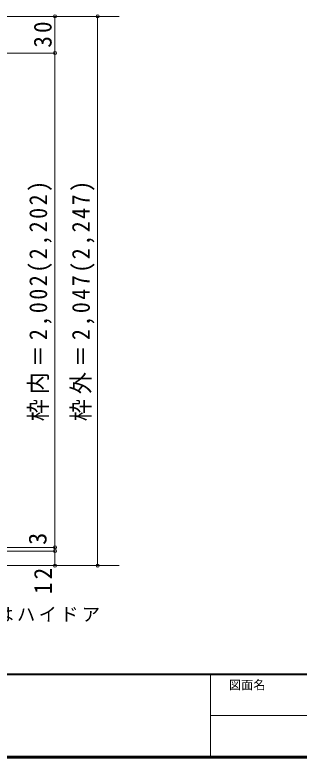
# Model space of a CAD drawing. Units: millimetres at full size, sheet at 1:5; details may follow other scales. Extents: x -973 to 977, y -701 to 696.
# Drawn here: x -159 to 74, y -701 to -92 of the extents above; entities that cross this region are included whole.
import ezdxf
from ezdxf.enums import TextEntityAlignment as Align

# ---------------------------------------------------------------- set-up
doc = ezdxf.new("R2010")
doc.units = ezdxf.units.MM
doc.header["$LTSCALE"] = 5
doc.header["$PDMODE"] = 32
doc.header["$PDSIZE"] = 2.5
doc.linetypes.add('CHAIN1', pattern=[8, 5, -1, 1, -1])
for name, color, linetype, lineweight in [('0-1_通り芯', 4, 'CHAIN1', 9), ('0-A_文字', 7, 'Continuous', 9), ('0-B_寸法', 7, 'Continuous', 9), ('F-1_枠', 6, 'Continuous', 9)]:
    doc.layers.add(name, color=color, linetype=linetype, lineweight=lineweight)
doc.layers.add('F-A_文字', color=7, linetype='Continuous')
doc.styles.add('ＭＳ ゴシック', font='')
doc.styles.get('ＭＳ ゴシック').set_extended_font_data('MS Gothic')

msp = doc.modelspace()

# ---------------------------------------------------------------- linework, layer by layer
at = {"layer": '0-1_通り芯'}
for p, q in [((-618.347, -93.141), (-71.847, -93.141)), ((-618.347, -543.141), (-71.847, -543.141))]:
    msp.add_line(p, q, dxfattribs=at)
at = {"layer": '0-B_寸法', "color": 4}
for p, q in [((-90.847, -93.141), (-230.847, -93.141)), ((-125.847, -93.141), (-125.847, -123.141)), ((-90.847, -543.141), (-90.847, -93.141)), ((-125.847, -123.141), (-230.847, -123.141)), ((-125.847, -543.141), (-125.847, -123.141)), ((-125.847, -528.142), (-230.847, -528.142)), ((-125.847, -531.141), (-230.847, -531.141)), ((-90.847, -543.141), (-230.847, -543.141)), ((-90.847, -543.141), (-230.847, -543.141))]:
    msp.add_line(p, q, dxfattribs=at)
at = {"layer": '0-B_寸法'}
for p in [(-125.847, -93.141), (-90.847, -93.141), (-125.847, -123.141), (-125.847, -528.142), (-125.847, -531.141), (-125.847, -543.141), (-90.847, -543.141)]:
    msp.add_point(p, dxfattribs=at)
at = {"layer": 'F-1_枠'}
for p, q in [((976.653, -631.667), (-973.347, -631.667)), ((976.653, -632.5), (-973.347, -632.5)), ((1.653, -632.5), (1.653, -699.167)), ((1.653, -665.833), (974.986, -665.834)), ((976.653, -699.167), (-973.347, -699.167)), ((976.653, -700), (-973.347, -700)), ((976.653, -700.833), (-973.347, -700.833))]:
    msp.add_line(p, q, dxfattribs=at)

# ---------------------------------------------------------------- texts
at = {"layer": '0-A_文字', "insert": (-280.847, -591.448), "char_height": 11, "attachment_point": 7, "style": 'ＭＳ ゴシック'}
msp.add_mtext('\\T1.18;※(\u3000)内寸法はハイドア', dxfattribs=at)
at = {"layer": '0-B_寸法', "style": 'ＭＳ ゴシック'}
msp.add_text('3', height=14.66, rotation=90, dxfattribs=at).set_placement((-128.347, -526.142), align=Align.BOTTOM_LEFT)
at = {"layer": '0-B_寸法', "char_height": 14.66, "attachment_point": 7, "rotation": 90, "style": 'ＭＳ ゴシック'}
for s, insert in [('\\T1.27;\\W0.95;30', (-128.347, -118.766)), ('\\T1.23;\\W0.9;枠内＝2,002(2,202)', (-128.347, -424.766)), ('\\T1.23;\\W0.9;枠外＝2,047(2,247)', (-93.347, -424.766)), ('\\T1.27;\\W0.95;12', (-128.347, -566.391))]:
    msp.add_mtext(s, dxfattribs=dict(at, insert=insert))
at = {"layer": 'F-A_文字', "style": 'ＭＳ ゴシック'}
msp.add_text('図面名', height=7.331, dxfattribs=at).set_placement((16.653, -646.667), align=Align.BOTTOM_LEFT)

doc.saveas('drawing.dxf')
